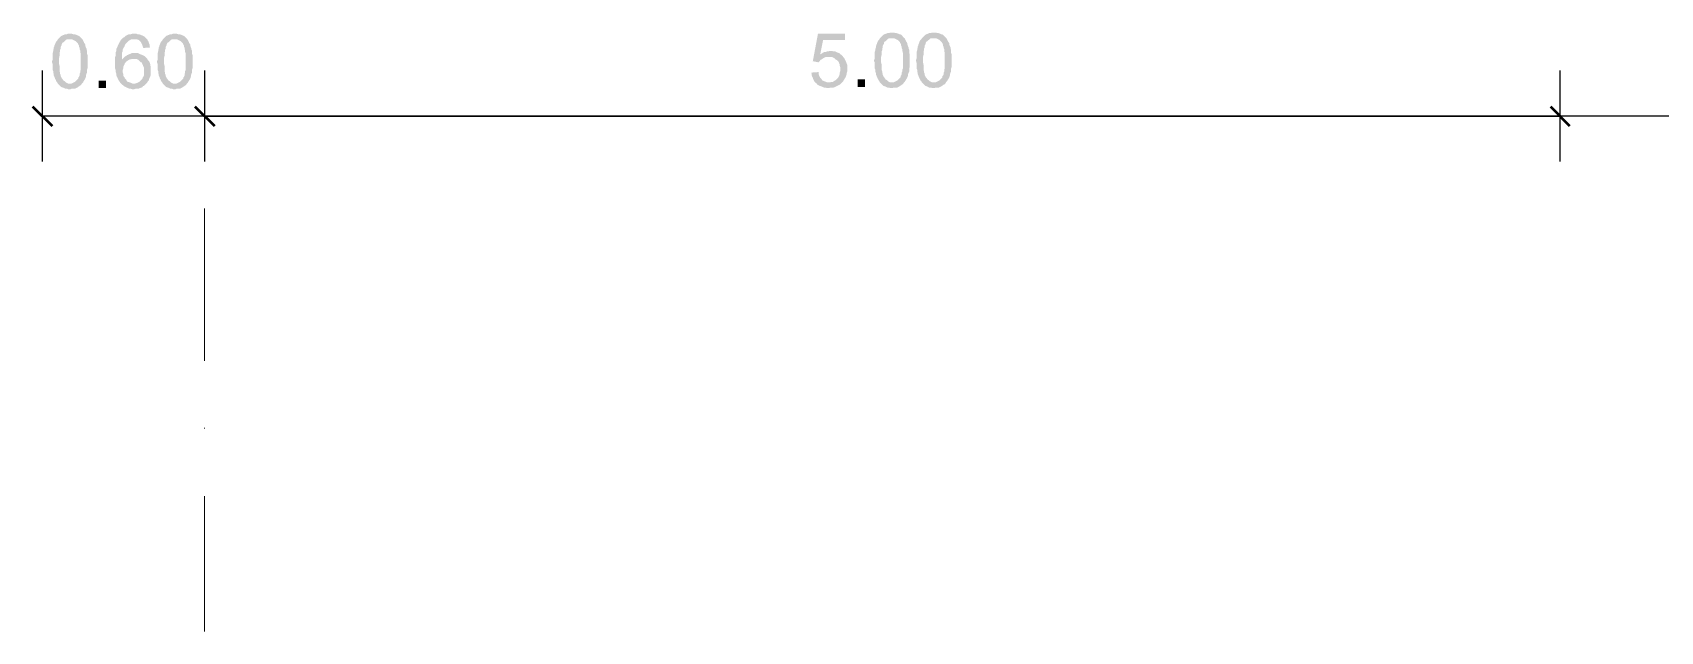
# Model space of a CAD drawing. Header units: millimetres. Extents: x 0.3 to 47.5, y 0.1 to 28.
# Drawn here: x 8.501 to 10.865, y 23.012 to 23.882 of the extents above; entities that cross this region are included whole.
import ezdxf

# ---------------------------------------------------------------- set-up
doc = ezdxf.new("R2010")
doc.units = ezdxf.units.MM
doc.layers.add('PDF _Geometria', color=7, linetype='Continuous')
doc.layers.add('PDF _Riempimenti solidi', color=7, linetype='Continuous')

msp = doc.modelspace()

# ---------------------------------------------------------------- hatches: boundary and pattern name
at = {"layer": 'PDF _Riempimenti solidi', "transparency": 33554559}
for points in [[(9.7492, 23.8824), (9.7467, 23.8824), (9.745, 23.8816), (9.7425, 23.8816), (9.7408, 23.8807), (9.7383, 23.8799), (9.7367, 23.8791), (9.735, 23.8774), (9.7333, 23.8757), (9.7317, 23.8741), (9.7525, 23.8741), (9.7542, 23.8732), (9.7558, 23.8724), (9.7575, 23.8716), (9.7608, 23.8682), (9.7608, 23.8674), (9.7617, 23.8666), (9.7625, 23.8649), (9.7625, 23.8632), (9.7633, 23.8616), (9.7633, 23.8599), (9.7642, 23.8582), (9.7642, 23.8557), (9.765, 23.8532), (9.765, 23.8299), (9.7642, 23.8282), (9.7642, 23.8257), (9.7633, 23.8241), (9.7633, 23.8216), (9.7625, 23.8199), (9.7617, 23.8191), (9.7617, 23.8174), (9.7608, 23.8166), (9.76, 23.8157), (9.7583, 23.8141), (9.7567, 23.8124), (9.755, 23.8116), (9.7533, 23.8107), (9.7517, 23.8099), (9.7492, 23.8099), (9.7325, 23.8091), (9.7342, 23.8074), (9.735, 23.8066), (9.7367, 23.8049), (9.7392, 23.8041), (9.7408, 23.8032), (9.7425, 23.8024), (9.745, 23.8024), (9.7467, 23.8016), (9.75, 23.8016), (9.7517, 23.8024), (9.7567, 23.8024), (9.7583, 23.8032), (9.76, 23.8041), (9.7625, 23.8057), (9.7633, 23.8066), (9.7642, 23.8066), (9.7658, 23.8082), (9.7667, 23.8099), (9.7683, 23.8116), (9.7692, 23.8132), (9.7708, 23.8157), (9.7717, 23.8174), (9.7725, 23.8199), (9.7725, 23.8216), (9.7733, 23.8241), (9.7742, 23.8257), (9.7742, 23.8299), (9.775, 23.8324), (9.775, 23.8507), (9.7742, 23.8532), (9.7742, 23.8574), (9.7733, 23.8591), (9.7733, 23.8607), (9.7725, 23.8624), (9.7717, 23.8649), (9.7717, 23.8666), (9.77, 23.8691), (9.7692, 23.8707), (9.7683, 23.8724), (9.7675, 23.8741), (9.7658, 23.8757), (9.7642, 23.8774), (9.7625, 23.8791), (9.7608, 23.8799), (9.76, 23.8799), (9.7583, 23.8807), (9.7558, 23.8816), (9.7542, 23.8816), (9.7517, 23.8824)], [(9.81, 23.8824), (9.8075, 23.8824), (9.8058, 23.8816), (9.8033, 23.8816), (9.8017, 23.8807), (9.7992, 23.8799), (9.7975, 23.8791), (9.7958, 23.8774), (9.7942, 23.8757), (9.7925, 23.8741), (9.8133, 23.8741), (9.815, 23.8732), (9.8167, 23.8724), (9.8183, 23.8716), (9.8217, 23.8682), (9.8217, 23.8674), (9.8225, 23.8666), (9.8233, 23.8649), (9.8233, 23.8632), (9.8242, 23.8616), (9.8242, 23.8599), (9.825, 23.8582), (9.825, 23.8557), (9.8258, 23.8532), (9.8258, 23.8299), (9.825, 23.8282), (9.825, 23.8257), (9.8242, 23.8241), (9.8242, 23.8216), (9.8233, 23.8199), (9.8225, 23.8191), (9.8225, 23.8174), (9.8208, 23.8157), (9.8192, 23.8141), (9.8175, 23.8124), (9.8158, 23.8116), (9.8142, 23.8107), (9.8125, 23.8099), (9.81, 23.8099), (9.7933, 23.8091), (9.795, 23.8074), (9.7958, 23.8066), (9.7975, 23.8049), (9.8, 23.8041), (9.8017, 23.8032), (9.8033, 23.8024), (9.8058, 23.8024), (9.8075, 23.8016), (9.8108, 23.8016), (9.8125, 23.8024), (9.8175, 23.8024), (9.8192, 23.8032), (9.8208, 23.8041), (9.8233, 23.8057), (9.8242, 23.8066), (9.825, 23.8066), (9.8267, 23.8082), (9.8275, 23.8099), (9.8292, 23.8116), (9.83, 23.8132), (9.8317, 23.8157), (9.8325, 23.8174), (9.8333, 23.8199), (9.8333, 23.8216), (9.8342, 23.8241), (9.835, 23.8257), (9.835, 23.8299), (9.8358, 23.8324), (9.8358, 23.8507), (9.835, 23.8532), (9.835, 23.8574), (9.8342, 23.8591), (9.8342, 23.8607), (9.8333, 23.8624), (9.8325, 23.8649), (9.8325, 23.8666), (9.8308, 23.8691), (9.8283, 23.8741), (9.8267, 23.8757), (9.8233, 23.8791), (9.8217, 23.8799), (9.8208, 23.8799), (9.8192, 23.8807), (9.8167, 23.8816), (9.815, 23.8816), (9.8125, 23.8824)], [(8.5375, 23.8724), (8.5367, 23.8707), (8.535, 23.8691), (8.5342, 23.8674), (8.5333, 23.8649), (8.5325, 23.8632), (8.5325, 23.8624), (8.5317, 23.8607), (8.5317, 23.8591), (8.5308, 23.8566), (8.5308, 23.8549), (8.53, 23.8524), (8.53, 23.8432), (8.5292, 23.8407), (8.5292, 23.8391), (8.53, 23.8366), (8.53, 23.8282), (8.5308, 23.8266), (8.5308, 23.8241), (8.5317, 23.8216), (8.5317, 23.8199), (8.5325, 23.8182), (8.5333, 23.8157), (8.5342, 23.8141), (8.535, 23.8124), (8.5358, 23.8107), (8.5367, 23.8099), (8.5375, 23.8082), (8.5383, 23.8074), (8.555, 23.8082), (8.5525, 23.8082), (8.5508, 23.8091), (8.5492, 23.8099), (8.5475, 23.8116), (8.5458, 23.8124), (8.5442, 23.8149), (8.5433, 23.8157), (8.5425, 23.8174), (8.5417, 23.8191), (8.5417, 23.8207), (8.5408, 23.8224), (8.5408, 23.8241), (8.54, 23.8266), (8.54, 23.8341), (8.5392, 23.8374), (8.5392, 23.8449), (8.54, 23.8482), (8.54, 23.8532), (8.5408, 23.8549), (8.5408, 23.8574), (8.5417, 23.8591), (8.5417, 23.8616), (8.5425, 23.8632), (8.5433, 23.8641), (8.5433, 23.8657), (8.5442, 23.8674), (8.5458, 23.8682), (8.5475, 23.8699), (8.5492, 23.8716), (8.5508, 23.8724), (8.555, 23.8724)], [(8.555, 23.8807), (8.5525, 23.8807), (8.5508, 23.8799), (8.5483, 23.8799), (8.5467, 23.8791), (8.5442, 23.8782), (8.5425, 23.8774), (8.5375, 23.8724), (8.5583, 23.8724), (8.56, 23.8716), (8.5617, 23.8707), (8.5633, 23.8699), (8.565, 23.8682), (8.5667, 23.8666), (8.5667, 23.8657), (8.5675, 23.8649), (8.5683, 23.8632), (8.5683, 23.8616), (8.5692, 23.8599), (8.5692, 23.8582), (8.57, 23.8566), (8.57, 23.8541), (8.5708, 23.8516), (8.5708, 23.8282), (8.57, 23.8266), (8.57, 23.8241), (8.5692, 23.8224), (8.5692, 23.8199), (8.5683, 23.8182), (8.5675, 23.8174), (8.5675, 23.8157), (8.5667, 23.8149), (8.5658, 23.8141), (8.5625, 23.8107), (8.5608, 23.8099), (8.5592, 23.8091), (8.5575, 23.8082), (8.555, 23.8082), (8.5383, 23.8074), (8.54, 23.8057), (8.5408, 23.8049), (8.5425, 23.8032), (8.545, 23.8024), (8.5467, 23.8016), (8.5483, 23.8007), (8.5508, 23.8007), (8.5525, 23.7999), (8.5558, 23.7999), (8.5575, 23.8007), (8.5625, 23.8007), (8.5642, 23.8016), (8.5658, 23.8024), (8.5683, 23.8041), (8.5692, 23.8049), (8.57, 23.8049), (8.5717, 23.8066), (8.5725, 23.8082), (8.5742, 23.8099), (8.575, 23.8116), (8.5767, 23.8141), (8.5775, 23.8157), (8.5783, 23.8182), (8.5783, 23.8199), (8.5792, 23.8224), (8.58, 23.8241), (8.58, 23.8282), (8.5808, 23.8307), (8.5808, 23.8491), (8.58, 23.8516), (8.58, 23.8557), (8.5792, 23.8574), (8.5792, 23.8591), (8.5783, 23.8607), (8.5775, 23.8632), (8.5775, 23.8649), (8.5758, 23.8674), (8.575, 23.8691), (8.5742, 23.8707), (8.5733, 23.8724), (8.5683, 23.8774), (8.5667, 23.8782), (8.5658, 23.8782), (8.5642, 23.8791), (8.5617, 23.8799), (8.56, 23.8799), (8.5575, 23.8807)], [(8.6308, 23.8732), (8.6292, 23.8716), (8.6283, 23.8699), (8.6275, 23.8691), (8.6267, 23.8674), (8.6258, 23.8657), (8.625, 23.8641), (8.6242, 23.8616), (8.6233, 23.8599), (8.6225, 23.8582), (8.6225, 23.8557), (8.6217, 23.8541), (8.6217, 23.8491), (8.6208, 23.8466), (8.6208, 23.8299), (8.6217, 23.8274), (8.6217, 23.8249), (8.6225, 23.8224), (8.6225, 23.8207), (8.6233, 23.8182), (8.6242, 23.8166), (8.625, 23.8149), (8.6258, 23.8132), (8.6267, 23.8116), (8.6275, 23.8107), (8.6283, 23.8091), (8.6292, 23.8082), (8.6308, 23.8066), (8.6325, 23.8057), (8.6342, 23.8041), (8.6358, 23.8032), (8.6392, 23.8016), (8.6417, 23.8007), (8.6433, 23.8007), (8.6458, 23.7999), (8.6483, 23.7999), (8.6508, 23.8007), (8.655, 23.8007), (8.6567, 23.8016), (8.6592, 23.8024), (8.6608, 23.8032), (8.6608, 23.8041), (8.6625, 23.8049), (8.6658, 23.8082), (8.6458, 23.8082), (8.6442, 23.8091), (8.6417, 23.8099), (8.64, 23.8107), (8.6392, 23.8107), (8.6375, 23.8124), (8.6367, 23.8141), (8.635, 23.8157), (8.6342, 23.8174), (8.6333, 23.8182), (8.6325, 23.8207), (8.6325, 23.8224), (8.6317, 23.8249), (8.6317, 23.8274), (8.6325, 23.8299), (8.6325, 23.8324), (8.6342, 23.8357), (8.635, 23.8382), (8.6367, 23.8391), (8.6375, 23.8407), (8.6392, 23.8416), (8.63, 23.8424), (8.6308, 23.8432), (8.6308, 23.8532), (8.6317, 23.8549), (8.6317, 23.8574), (8.6325, 23.8591), (8.6333, 23.8607), (8.6342, 23.8616), (8.635, 23.8641), (8.6358, 23.8657), (8.6392, 23.8691), (8.64, 23.8699), (8.6425, 23.8716), (8.6442, 23.8724), (8.6483, 23.8724)], [(8.6492, 23.8807), (8.6458, 23.8807), (8.6433, 23.8799), (8.6408, 23.8799), (8.6392, 23.8791), (8.6375, 23.8782), (8.6358, 23.8774), (8.6342, 23.8757), (8.6325, 23.8749), (8.6308, 23.8732), (8.6483, 23.8724), (8.6525, 23.8724), (8.655, 23.8716), (8.6583, 23.8682), (8.6592, 23.8666), (8.66, 23.8649), (8.6608, 23.8624), (8.6617, 23.8599), (8.6717, 23.8607), (8.6708, 23.8624), (8.6708, 23.8649), (8.67, 23.8666), (8.6692, 23.8691), (8.6683, 23.8707), (8.6675, 23.8724), (8.6642, 23.8757), (8.6633, 23.8766), (8.6617, 23.8774), (8.66, 23.8782), (8.6575, 23.8791), (8.6558, 23.8799), (8.6533, 23.8799), (8.6517, 23.8807)], [(8.69, 23.8724), (8.6892, 23.8707), (8.6875, 23.8691), (8.6867, 23.8674), (8.6858, 23.8649), (8.685, 23.8632), (8.685, 23.8624), (8.6842, 23.8607), (8.6842, 23.8591), (8.6833, 23.8566), (8.6833, 23.8549), (8.6825, 23.8524), (8.6825, 23.8432), (8.6817, 23.8407), (8.6817, 23.8391), (8.6825, 23.8366), (8.6825, 23.8282), (8.6833, 23.8266), (8.6833, 23.8241), (8.6842, 23.8216), (8.6842, 23.8199), (8.685, 23.8182), (8.6858, 23.8157), (8.6867, 23.8141), (8.6875, 23.8124), (8.6883, 23.8107), (8.6892, 23.8099), (8.69, 23.8082), (8.6908, 23.8074), (8.7075, 23.8082), (8.705, 23.8082), (8.7033, 23.8091), (8.7017, 23.8099), (8.7, 23.8116), (8.6983, 23.8124), (8.6967, 23.8149), (8.6958, 23.8157), (8.695, 23.8174), (8.6942, 23.8191), (8.6942, 23.8207), (8.6933, 23.8224), (8.6933, 23.8241), (8.6925, 23.8266), (8.6925, 23.8341), (8.6917, 23.8374), (8.6917, 23.8449), (8.6925, 23.8482), (8.6925, 23.8532), (8.6933, 23.8549), (8.6933, 23.8574), (8.6942, 23.8591), (8.6942, 23.8616), (8.695, 23.8632), (8.6958, 23.8641), (8.6958, 23.8657), (8.6967, 23.8674), (8.6983, 23.8682), (8.7017, 23.8716), (8.7033, 23.8724), (8.7075, 23.8724)], [(8.7075, 23.8807), (8.705, 23.8807), (8.7033, 23.8799), (8.7008, 23.8799), (8.6992, 23.8791), (8.6967, 23.8782), (8.695, 23.8774), (8.6933, 23.8757), (8.6917, 23.8741), (8.69, 23.8724), (8.7108, 23.8724), (8.7125, 23.8716), (8.7142, 23.8707), (8.7158, 23.8699), (8.7192, 23.8666), (8.7192, 23.8657), (8.72, 23.8649), (8.7208, 23.8632), (8.7208, 23.8616), (8.7217, 23.8599), (8.7217, 23.8582), (8.7225, 23.8566), (8.7225, 23.8541), (8.7233, 23.8516), (8.7233, 23.8282), (8.7225, 23.8266), (8.7225, 23.8241), (8.7217, 23.8224), (8.7217, 23.8199), (8.7208, 23.8182), (8.72, 23.8174), (8.72, 23.8157), (8.7192, 23.8149), (8.7183, 23.8141), (8.7167, 23.8124), (8.715, 23.8107), (8.7133, 23.8099), (8.7117, 23.8091), (8.71, 23.8082), (8.7075, 23.8082), (8.6908, 23.8074), (8.6925, 23.8057), (8.6933, 23.8049), (8.695, 23.8032), (8.6975, 23.8024), (8.6992, 23.8016), (8.7008, 23.8007), (8.7033, 23.8007), (8.705, 23.7999), (8.7083, 23.7999), (8.71, 23.8007), (8.715, 23.8007), (8.7167, 23.8016), (8.7183, 23.8024), (8.7208, 23.8041), (8.7217, 23.8049), (8.7225, 23.8049), (8.7242, 23.8066), (8.725, 23.8082), (8.7267, 23.8099), (8.7275, 23.8116), (8.7292, 23.8141), (8.73, 23.8157), (8.7308, 23.8182), (8.7308, 23.8199), (8.7317, 23.8224), (8.7325, 23.8241), (8.7325, 23.8282), (8.7333, 23.8307), (8.7333, 23.8491), (8.7325, 23.8516), (8.7325, 23.8557), (8.7317, 23.8574), (8.7317, 23.8591), (8.7308, 23.8607), (8.73, 23.8632), (8.73, 23.8649), (8.7283, 23.8674), (8.7275, 23.8691), (8.7267, 23.8707), (8.7258, 23.8724), (8.7242, 23.8741), (8.7225, 23.8757), (8.7208, 23.8774), (8.7192, 23.8782), (8.7183, 23.8782), (8.7167, 23.8791), (8.7142, 23.8799), (8.7125, 23.8799), (8.71, 23.8807)], [(9.6808, 23.8807), (9.6417, 23.8807), (9.6342, 23.8407), (9.6425, 23.8391), (9.6442, 23.8407), (9.645, 23.8424), (9.6467, 23.8432), (9.6492, 23.8449), (9.6508, 23.8457), (9.6525, 23.8466), (9.6575, 23.8466), (9.6775, 23.8482), (9.6758, 23.8499), (9.645, 23.8507), (9.6492, 23.8716), (9.6808, 23.8716)], [(9.7317, 23.8741), (9.7308, 23.8724), (9.7292, 23.8707), (9.7283, 23.8691), (9.7275, 23.8666), (9.7267, 23.8649), (9.7267, 23.8641), (9.7258, 23.8624), (9.7258, 23.8607), (9.725, 23.8582), (9.725, 23.8566), (9.7242, 23.8541), (9.7242, 23.8449), (9.7233, 23.8424), (9.7233, 23.8407), (9.7242, 23.8382), (9.7242, 23.8299), (9.725, 23.8282), (9.725, 23.8257), (9.7258, 23.8232), (9.7258, 23.8216), (9.7267, 23.8199), (9.7275, 23.8174), (9.7283, 23.8157), (9.7292, 23.8141), (9.73, 23.8124), (9.7308, 23.8116), (9.7317, 23.8099), (9.7325, 23.8091), (9.7492, 23.8099), (9.7467, 23.8099), (9.745, 23.8107), (9.7433, 23.8116), (9.7417, 23.8132), (9.74, 23.8141), (9.7383, 23.8166), (9.7375, 23.8174), (9.7367, 23.8191), (9.7358, 23.8207), (9.7358, 23.8224), (9.735, 23.8241), (9.735, 23.8257), (9.7342, 23.8282), (9.7342, 23.8357), (9.7333, 23.8391), (9.7333, 23.8466), (9.7342, 23.8499), (9.7342, 23.8549), (9.735, 23.8566), (9.735, 23.8591), (9.7358, 23.8607), (9.7358, 23.8632), (9.7367, 23.8649), (9.7375, 23.8657), (9.7375, 23.8674), (9.7383, 23.8691), (9.74, 23.8699), (9.7433, 23.8732), (9.745, 23.8741), (9.7492, 23.8741)], [(9.7925, 23.8741), (9.7917, 23.8724), (9.79, 23.8707), (9.7892, 23.8691), (9.7883, 23.8666), (9.7875, 23.8649), (9.7875, 23.8641), (9.7867, 23.8624), (9.7867, 23.8607), (9.7858, 23.8582), (9.7858, 23.8566), (9.785, 23.8541), (9.785, 23.8449), (9.7842, 23.8424), (9.7842, 23.8407), (9.785, 23.8382), (9.785, 23.8299), (9.7858, 23.8282), (9.7858, 23.8257), (9.7867, 23.8232), (9.7867, 23.8216), (9.7875, 23.8199), (9.7883, 23.8174), (9.7892, 23.8157), (9.79, 23.8141), (9.7908, 23.8124), (9.7917, 23.8116), (9.7925, 23.8099), (9.7933, 23.8091), (9.81, 23.8099), (9.8075, 23.8099), (9.8058, 23.8107), (9.8042, 23.8116), (9.8025, 23.8132), (9.8008, 23.8141), (9.7992, 23.8166), (9.7983, 23.8174), (9.7975, 23.8191), (9.7967, 23.8207), (9.7967, 23.8224), (9.7958, 23.8241), (9.7958, 23.8257), (9.795, 23.8282), (9.795, 23.8357), (9.7942, 23.8391), (9.7942, 23.8466), (9.795, 23.8499), (9.795, 23.8549), (9.7958, 23.8566), (9.7958, 23.8591), (9.7967, 23.8607), (9.7967, 23.8632), (9.7975, 23.8649), (9.7983, 23.8657), (9.7983, 23.8674), (9.7992, 23.8691), (9.8008, 23.8699), (9.8042, 23.8732), (9.8058, 23.8741), (9.81, 23.8741)], [(8.6492, 23.8524), (8.645, 23.8524), (8.6433, 23.8516), (8.6408, 23.8507), (8.6392, 23.8499), (8.6383, 23.8499), (8.6367, 23.8482), (8.635, 23.8474), (8.6333, 23.8457), (8.6317, 23.8441), (8.63, 23.8424), (8.6392, 23.8416), (8.6417, 23.8432), (8.6433, 23.8432), (8.645, 23.8441), (8.6475, 23.8441), (8.6658, 23.8457), (8.665, 23.8466), (8.6633, 23.8482), (8.6617, 23.8491), (8.66, 23.8499), (8.6575, 23.8507), (8.6558, 23.8516), (8.6542, 23.8524), (8.6517, 23.8524)], [(8.6658, 23.8457), (8.6475, 23.8441), (8.6517, 23.8441), (8.6533, 23.8432), (8.655, 23.8424), (8.6583, 23.8391), (8.6592, 23.8391), (8.66, 23.8374), (8.6608, 23.8357), (8.6617, 23.8332), (8.6625, 23.8316), (8.6625, 23.8199), (8.6608, 23.8166), (8.66, 23.8149), (8.6583, 23.8132), (8.6575, 23.8124), (8.6558, 23.8107), (8.6542, 23.8099), (8.6525, 23.8091), (8.65, 23.8082), (8.6483, 23.8082), (8.6658, 23.8082), (8.6675, 23.8099), (8.6683, 23.8116), (8.67, 23.8132), (8.67, 23.8141), (8.6708, 23.8166), (8.6717, 23.8182), (8.6725, 23.8207), (8.6725, 23.8324), (8.6717, 23.8349), (8.6717, 23.8366), (8.6708, 23.8391), (8.67, 23.8407), (8.6683, 23.8424), (8.6675, 23.8441)], [(9.66, 23.8557), (9.6592, 23.8557), (9.6567, 23.8549), (9.655, 23.8549), (9.6525, 23.8541), (9.6508, 23.8541), (9.6492, 23.8532), (9.6467, 23.8516), (9.645, 23.8507), (9.6758, 23.8499), (9.6742, 23.8507), (9.6725, 23.8524), (9.67, 23.8532), (9.6683, 23.8541), (9.6667, 23.8549), (9.6642, 23.8549), (9.6617, 23.8557)], [(9.6775, 23.8482), (9.6575, 23.8466), (9.6625, 23.8466), (9.6642, 23.8457), (9.6658, 23.8449), (9.6675, 23.8432), (9.6692, 23.8424), (9.67, 23.8416), (9.6717, 23.8399), (9.6725, 23.8374), (9.6733, 23.8357), (9.6733, 23.8341), (9.6742, 23.8316), (9.6742, 23.8266), (9.6733, 23.8241), (9.6733, 23.8224), (9.6725, 23.8199), (9.6717, 23.8182), (9.6708, 23.8166), (9.6692, 23.8149), (9.6675, 23.8132), (9.6658, 23.8124), (9.6633, 23.8107), (9.6617, 23.8107), (9.6592, 23.8099), (9.6575, 23.8099), (9.6767, 23.8099), (9.6783, 23.8116), (9.6792, 23.8132), (9.6808, 23.8157), (9.6817, 23.8174), (9.6825, 23.8191), (9.6833, 23.8216), (9.6833, 23.8232), (9.6842, 23.8257), (9.6842, 23.8357), (9.6833, 23.8374), (9.6825, 23.8399), (9.6817, 23.8416), (9.6808, 23.8432), (9.68, 23.8449), (9.6783, 23.8466)], [(9.6425, 23.8249), (9.6317, 23.8241), (9.6325, 23.8224), (9.6325, 23.8207), (9.6333, 23.8182), (9.6342, 23.8166), (9.635, 23.8141), (9.6358, 23.8124), (9.6367, 23.8107), (9.6383, 23.8091), (9.64, 23.8082), (9.6408, 23.8066), (9.6425, 23.8057), (9.6442, 23.8049), (9.6467, 23.8041), (9.6483, 23.8032), (9.6508, 23.8024), (9.6525, 23.8024), (9.655, 23.8016), (9.6575, 23.8016), (9.66, 23.8024), (9.6642, 23.8024), (9.6667, 23.8032), (9.6683, 23.8041), (9.67, 23.8049), (9.6717, 23.8057), (9.6733, 23.8066), (9.675, 23.8082), (9.6767, 23.8099), (9.655, 23.8099), (9.6533, 23.8107), (9.6508, 23.8116), (9.6492, 23.8124), (9.6475, 23.8132), (9.6467, 23.8149), (9.645, 23.8166), (9.6442, 23.8182), (9.6433, 23.8199), (9.6425, 23.8224)]]:
    msp.add_hatch(color=256, dxfattribs=at).paths.add_polyline_path(points)

# ---------------------------------------------------------------- linework, layer by layer
msp.add_lwpolyline([(8.7508, 23.7607), (10.7196, 23.7607)])
at = {"layer": 'PDF _Geometria', "lineweight": 25}
for points in [[(8.515, 23.8274), (8.515, 23.6949)], [(8.7508, 23.8274), (8.7508, 23.6949)], [(10.7192, 23.8274), (10.7192, 23.6949)], [(20.8575, 23.7607), (23.1217, 23.7607), (20.9558, 23.7607), (18.5933, 23.7607), (16.625, 23.7607), (8.7508, 23.7607), (8.515, 23.7607)]]:
    msp.add_lwpolyline(points, dxfattribs=at)
at = {"layer": 'PDF _Geometria', "lineweight": 50}
for points in [[(8.5008, 23.7749), (8.5292, 23.7466)], [(8.7367, 23.7749), (8.765, 23.7466)], [(10.7058, 23.7749), (10.7333, 23.7466)]]:
    msp.add_lwpolyline(points, dxfattribs=at)
at = {"layer": 'PDF _Geometria', "lineweight": 9}
for points in [[(8.7508, 23.6266), (8.7508, 23.4049)], [(8.7508, 23.3066), (8.7508, 23.3074)], [(8.7508, 23.2082), (8.7508, 23.0116)]]:
    msp.add_lwpolyline(points, dxfattribs=at)
at = {"layer": 'PDF _Riempimenti solidi', "lineweight": 50, "transparency": 33554559}
msp.add_solid([(8.6075, 23.8016), (8.6075, 23.8124), (8.5967, 23.8016), (8.5967, 23.8124)], dxfattribs=at)
at = {"layer": 'PDF _Riempimenti solidi', "lineweight": 25, "transparency": 33554559}
msp.add_solid([(9.71, 23.8032), (9.71, 23.8141), (9.6992, 23.8032), (9.6992, 23.8141)], dxfattribs=at)

doc.saveas('drawing.dxf')
